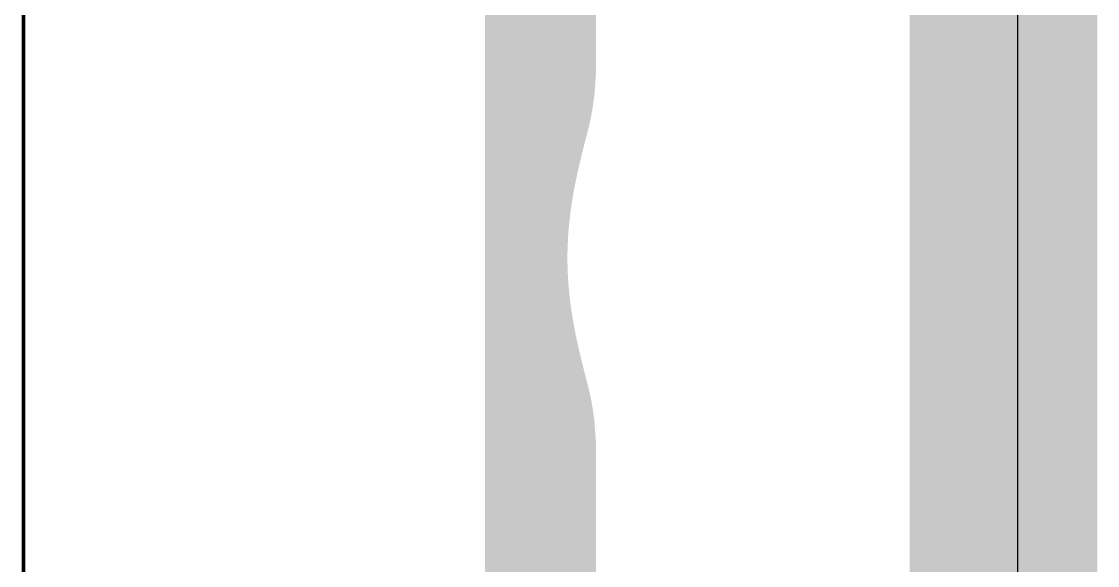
# Model space of a CAD drawing. Extents: x 0 to 53.3, y -0.3 to 28.3.
# Drawn here: x 48.903 to 51.816, y 7.042 to 8.514 of the extents above; entities that cross this region are included whole.
import ezdxf

# ---------------------------------------------------------------- set-up
doc = ezdxf.new("R2010")
doc.units = 0
for name, color, linetype in [('1', 12, 'CONTINUOUS'), ('16', 5, 'CONTINUOUS'), ('20', 4, 'CONTINUOUS'), ('51', 253, 'CONTINUOUS')]:
    doc.layers.add(name, color=color, linetype=linetype)

msp = doc.modelspace()

# ---------------------------------------------------------------- linework, layer by layer
at = {"layer": '1', "const_width": 0.508}
msp.add_lwpolyline([(51.562, 25.4), (51.562, 0)], dxfattribs=at)
at = {"layer": '16', "const_width": 0.508}
msp.add_lwpolyline([(51.562, 25.4), (51.562, 0)], dxfattribs=at)
at = {"layer": '20'}
msp.add_line((51.6, 3), (51.6, 22.49), dxfattribs=at)
at = {"layer": '51'}
for points, const_width in [([(48.9085, 11.824), (48.9085, 3.924)], 0.01), ([(50.359, 11.3042), (50.359, 8.4079)], 0.2), ([(50.2585, 9.004), (50.2585, 6.744)], 0.2), ([(50.359, 8.4079), (50.3586, 8.3808)], 0.2), ([(50.3586, 8.3808), (50.3549, 8.3271)], 0.2), ([(50.3549, 8.3271), (50.3508, 8.2964)], 0.2), ([(50.3508, 8.2964), (50.3493, 8.2878)], 0.2), ([(50.3442, 8.2622), (50.3422, 8.2539)], 0.2), ([(50.346, 8.2707), (50.3442, 8.2622)], 0.2), ([(50.3469, 8.2749), (50.346, 8.2707)], 0.2), ([(50.3493, 8.2878), (50.3469, 8.2749)], 0.2), ([(50.3366, 8.2315), (50.3352, 8.2262)], 0.2), ([(50.3372, 8.2342), (50.3366, 8.2315)], 0.2), ([(50.3379, 8.2368), (50.3372, 8.2342)], 0.2), ([(50.3392, 8.242), (50.3379, 8.2368)], 0.2), ([(50.3406, 8.2472), (50.3392, 8.242)], 0.2), ([(50.3412, 8.2497), (50.3406, 8.2472)], 0.2), ([(50.3422, 8.2539), (50.3412, 8.2497)], 0.2), ([(50.3288, 8.2009), (50.328, 8.198)], 0.2), ([(50.3295, 8.2038), (50.3288, 8.2009)], 0.2), ([(50.331, 8.2096), (50.3295, 8.2038)], 0.2), ([(50.3338, 8.2208), (50.331, 8.2096)], 0.2), ([(50.3352, 8.2262), (50.3338, 8.2208)], 0.2), ([(50.322, 8.1736), (50.3204, 8.1673)], 0.2), ([(50.3235, 8.1799), (50.322, 8.1736)], 0.2), ([(50.325, 8.186), (50.3235, 8.1799)], 0.2), ([(50.328, 8.198), (50.325, 8.186)], 0.2), ([(50.315, 8.1445), (50.3143, 8.1412)], 0.2), ([(50.3158, 8.1478), (50.315, 8.1445)], 0.2), ([(50.3173, 8.1544), (50.3158, 8.1478)], 0.2), ([(50.3189, 8.1609), (50.3173, 8.1544)], 0.2), ([(50.3197, 8.1641), (50.3189, 8.1609)], 0.2), ([(50.3204, 8.1673), (50.3197, 8.1641)], 0.2), ([(50.3082, 8.1138), (50.3067, 8.1067)], 0.2), ([(50.3097, 8.1207), (50.3082, 8.1138)], 0.2), ([(50.3105, 8.1242), (50.3097, 8.1207)], 0.2), ([(50.3112, 8.1276), (50.3105, 8.1242)], 0.2), ([(50.3127, 8.1344), (50.3112, 8.1276)], 0.2), ([(50.3143, 8.1412), (50.3127, 8.1344)], 0.2), ([(50.3025, 8.0852), (50.3011, 8.078)], 0.2), ([(50.3039, 8.0925), (50.3025, 8.0852)], 0.2), ([(50.3067, 8.1067), (50.3039, 8.0925)], 0.2), ([(50.2971, 8.0558), (50.2947, 8.0408)], 0.2), ([(50.2997, 8.0706), (50.2971, 8.0558)], 0.2), ([(50.3011, 8.078), (50.2997, 8.0706)], 0.2), ([(50.2935, 8.0332), (50.2924, 8.0256)], 0.2), ([(50.2947, 8.0408), (50.2935, 8.0332)], 0.2), ([(50.2893, 8.0025), (50.2884, 7.9948)], 0.2), ([(50.2913, 8.0179), (50.2893, 8.0025)], 0.2), ([(50.2924, 8.0256), (50.2913, 8.0179)], 0.2), ([(50.2859, 7.9714), (50.2852, 7.9636)], 0.2), ([(50.2879, 7.9909), (50.2859, 7.9714)], 0.2), ([(50.2884, 7.9948), (50.2879, 7.9909)], 0.2), ([(50.2834, 7.9401), (50.2829, 7.9323)], 0.2), ([(50.2837, 7.944), (50.2834, 7.9401)], 0.2), ([(50.2839, 7.9479), (50.2837, 7.944)], 0.2), ([(50.2845, 7.9557), (50.2839, 7.9479)], 0.2), ([(50.2852, 7.9636), (50.2845, 7.9557)], 0.2), ([(50.2825, 7.9244), (50.2816, 7.901)], 0.2), ([(50.2829, 7.9323), (50.2825, 7.9244)], 0.2), ([(50.2814, 7.8933), (50.2813, 7.8855)], 0.2), ([(50.2813, 7.8855), (50.2813, 7.8625)], 0.2), ([(50.2815, 7.8972), (50.2814, 7.8933)], 0.2), ([(50.2816, 7.901), (50.2815, 7.8972)], 0.2), ([(50.2813, 7.8625), (50.2814, 7.8547)], 0.2), ([(50.2814, 7.8547), (50.2815, 7.8508)], 0.2), ([(50.2815, 7.8508), (50.2816, 7.847)], 0.2), ([(50.2816, 7.847), (50.2825, 7.8236)], 0.2), ([(50.2825, 7.8236), (50.2829, 7.8157)], 0.2), ([(50.2829, 7.8157), (50.2834, 7.8079)], 0.2), ([(50.2834, 7.8079), (50.2837, 7.804)], 0.2), ([(50.2837, 7.804), (50.2839, 7.8001)], 0.2), ([(50.2839, 7.8001), (50.2845, 7.7923)], 0.2), ([(50.2845, 7.7923), (50.2852, 7.7844)], 0.2), ([(50.2852, 7.7844), (50.2859, 7.7766)], 0.2), ([(50.2859, 7.7766), (50.2879, 7.7571)], 0.2), ([(50.2879, 7.7571), (50.2884, 7.7532)], 0.2), ([(50.2884, 7.7532), (50.2893, 7.7455)], 0.2), ([(50.2893, 7.7455), (50.2913, 7.7301)], 0.2), ([(50.2913, 7.7301), (50.2924, 7.7224)], 0.2), ([(50.2924, 7.7224), (50.2935, 7.7148)], 0.2), ([(50.2935, 7.7148), (50.2947, 7.7072)], 0.2), ([(50.2947, 7.7072), (50.2971, 7.6922)], 0.2), ([(50.2971, 7.6922), (50.2997, 7.6774)], 0.2), ([(50.2997, 7.6774), (50.3011, 7.67)], 0.2), ([(50.3011, 7.67), (50.3025, 7.6628)], 0.2), ([(50.3025, 7.6628), (50.3039, 7.6555)], 0.2), ([(50.3039, 7.6555), (50.3067, 7.6413)], 0.2), ([(50.3067, 7.6413), (50.3082, 7.6342)], 0.2), ([(50.3082, 7.6342), (50.3097, 7.6273)], 0.2), ([(50.3097, 7.6273), (50.3105, 7.6238)], 0.2), ([(50.3105, 7.6238), (50.3112, 7.6204)], 0.2), ([(50.3112, 7.6204), (50.3127, 7.6136)], 0.2), ([(50.3127, 7.6136), (50.3143, 7.6068)], 0.2), ([(50.3143, 7.6068), (50.315, 7.6035)], 0.2), ([(50.315, 7.6035), (50.3158, 7.6002)], 0.2), ([(50.3158, 7.6002), (50.3173, 7.5936)], 0.2), ([(50.3173, 7.5936), (50.3189, 7.5871)], 0.2), ([(50.3189, 7.5871), (50.3197, 7.5839)], 0.2), ([(50.3197, 7.5839), (50.3204, 7.5807)], 0.2), ([(50.3204, 7.5807), (50.322, 7.5744)], 0.2), ([(50.322, 7.5744), (50.3235, 7.5681)], 0.2), ([(50.3235, 7.5681), (50.325, 7.562)], 0.2), ([(50.325, 7.562), (50.328, 7.55)], 0.2), ([(50.328, 7.55), (50.3288, 7.5471)], 0.2), ([(50.3288, 7.5471), (50.3295, 7.5442)], 0.2), ([(50.3295, 7.5442), (50.331, 7.5384)], 0.2), ([(50.331, 7.5384), (50.3338, 7.5272)], 0.2), ([(50.3338, 7.5272), (50.3352, 7.5218)], 0.2), ([(50.3352, 7.5218), (50.3366, 7.5165)], 0.2), ([(50.3366, 7.5165), (50.3372, 7.5138)], 0.2), ([(50.3372, 7.5138), (50.3379, 7.5112)], 0.2), ([(50.3379, 7.5112), (50.3392, 7.506)], 0.2), ([(50.3392, 7.506), (50.3406, 7.5008)], 0.2), ([(50.3406, 7.5008), (50.3412, 7.4983)], 0.2), ([(50.3412, 7.4983), (50.3422, 7.4941)], 0.2), ([(50.3422, 7.4941), (50.3442, 7.4858)], 0.2), ([(50.3442, 7.4858), (50.346, 7.4773)], 0.2), ([(50.346, 7.4773), (50.3469, 7.4731)], 0.2), ([(50.3469, 7.4731), (50.3493, 7.4602)], 0.2), ([(50.3493, 7.4602), (50.3508, 7.4516)], 0.2), ([(50.3508, 7.4516), (50.3549, 7.4209)], 0.2), ([(50.3549, 7.4209), (50.3586, 7.3672)], 0.2), ([(50.3586, 7.3672), (50.359, 7.3401)], 0.2), ([(50.359, 7.3401), (50.359, 6.1786)], 0.2)]:
    msp.add_lwpolyline(points, dxfattribs=dict(at, const_width=const_width))
at = {"layer": '51', "const_width": 0.1}
for points in [[(50.409, 8.4072, 1), (50.309, 8.4086)], [(50.4085, 8.3774, 1), (50.3087, 8.3842)], [(50.309, 8.4079, 1), (50.409, 8.4079)], [(50.4045, 8.3205, 1), (50.3053, 8.3337)], [(50.3086, 8.3815, 1), (50.4086, 8.3801)], [(50.4001, 8.2878, 1), (50.3015, 8.305)], [(50.3928, 8.2505, 1), (50.2956, 8.2739)], [(50.3949, 8.2603, 1), (50.2971, 8.2811)], [(50.3958, 8.2644, 1), (50.298, 8.2854)], [(50.3985, 8.2787, 1), (50.3001, 8.2969)], [(50.305, 8.3305, 1), (50.4048, 8.3237)], [(50.3849, 8.2187, 1), (50.2883, 8.2443)], [(50.386, 8.2234, 1), (50.2884, 8.245)], [(50.3862, 8.2238, 1), (50.2896, 8.2498)], [(50.3877, 8.2299, 1), (50.2907, 8.2541)], [(50.3889, 8.2342, 1), (50.2923, 8.2602)], [(50.3898, 8.238, 1), (50.2926, 8.2614)], [(50.3908, 8.2423, 1), (50.2936, 8.2655)], [(50.2971, 8.2812, 1), (50.3949, 8.2602)], [(50.2977, 8.284, 1), (50.3961, 8.2658)], [(50.3, 8.2964, 1), (50.3986, 8.2792)], [(50.3012, 8.303, 1), (50.4004, 8.2898)], [(50.377, 8.1876, 1), (50.2806, 8.2142)], [(50.3781, 8.1921, 1), (50.2809, 8.2155)], [(50.3794, 8.1971, 1), (50.2826, 8.2221)], [(50.3823, 8.2087, 1), (50.2853, 8.2329)], [(50.3836, 8.2137, 1), (50.2868, 8.2387)], [(50.2909, 8.255, 1), (50.3875, 8.229)], [(50.292, 8.2589, 1), (50.3892, 8.2355)], [(50.2926, 8.2613, 1), (50.3898, 8.2381)], [(50.2936, 8.2656, 1), (50.3908, 8.2422)], [(50.2953, 8.2726, 1), (50.3931, 8.2518)], [(50.3705, 8.1613, 1), (50.2735, 8.1859)], [(50.3721, 8.1683, 1), (50.2749, 8.1915)], [(50.3736, 8.1741, 1), (50.2764, 8.1979)], [(50.3765, 8.1859, 1), (50.2795, 8.2101)], [(50.2825, 8.2217, 1), (50.3795, 8.1975)], [(50.2854, 8.2333, 1), (50.3822, 8.2083)], [(50.2869, 8.239, 1), (50.3835, 8.2134)], [(50.2878, 8.2423, 1), (50.3854, 8.2207)], [(50.2889, 8.2472, 1), (50.3855, 8.2212)], [(50.2894, 8.2489, 1), (50.3864, 8.2247)], [(50.3639, 8.1341, 1), (50.2661, 8.1549)], [(50.3644, 8.136, 1), (50.2672, 8.1596)], [(50.3661, 8.1433, 1), (50.2685, 8.1655)], [(50.3675, 8.1489, 1), (50.2703, 8.1729)], [(50.3682, 8.152, 1), (50.2712, 8.1762)], [(50.3692, 8.1566, 1), (50.2716, 8.178)], [(50.2765, 8.1981, 1), (50.3735, 8.1739)], [(50.2798, 8.2113, 1), (50.3762, 8.1847)], [(50.2802, 8.2126, 1), (50.3774, 8.1892)], [(50.2811, 8.2163, 1), (50.3779, 8.1913)], [(50.3571, 8.1035, 1), (50.2593, 8.1241)], [(50.3586, 8.1101, 1), (50.2608, 8.1313)], [(50.3592, 8.1131, 1), (50.2618, 8.1353)], [(50.3602, 8.1175, 1), (50.2622, 8.1377)], [(50.3615, 8.1236, 1), (50.2639, 8.1452)], [(50.363, 8.1297, 1), (50.2656, 8.1527)], [(50.2687, 8.1664, 1), (50.3659, 8.1424)], [(50.2704, 8.173, 1), (50.3674, 8.1488)], [(50.2709, 8.1748, 1), (50.3685, 8.1534)], [(50.2719, 8.1796, 1), (50.3689, 8.155)], [(50.2734, 8.1852, 1), (50.3706, 8.162)], [(50.2749, 8.1918, 1), (50.3721, 8.168)], [(50.3516, 8.0757, 1), (50.2534, 8.0947)], [(50.353, 8.0831, 1), (50.2548, 8.1019)], [(50.3558, 8.097, 1), (50.2576, 8.1164)], [(50.2615, 8.1343, 1), (50.3595, 8.1141)], [(50.2624, 8.1384, 1), (50.36, 8.1168)], [(50.264, 8.1459, 1), (50.3614, 8.1229)], [(50.2654, 8.1516, 1), (50.3632, 8.1308)], [(50.2664, 8.1563, 1), (50.3636, 8.1327)], [(50.267, 8.1589, 1), (50.3646, 8.1367)], [(50.3465, 8.0479, 1), (50.2477, 8.0637)], [(50.3489, 8.0619, 1), (50.2505, 8.0793)], [(50.3502, 8.0687, 1), (50.252, 8.0873)], [(50.2578, 8.117, 1), (50.3556, 8.0964)], [(50.2593, 8.1244, 1), (50.3571, 8.1032)], [(50.261, 8.1318, 1), (50.3584, 8.1096)], [(50.343, 8.026, 1), (50.244, 8.0404)], [(50.3441, 8.033, 1), (50.2453, 8.0486)], [(50.2506, 8.0799, 1), (50.3488, 8.0613)], [(50.252, 8.0875, 1), (50.3502, 8.0685)], [(50.2534, 8.0946, 1), (50.3516, 8.0758)], [(50.2548, 8.1022, 1), (50.353, 8.0828)], [(50.339, 7.9967, 1), (50.2396, 8.0083)], [(50.3409, 8.0115, 1), (50.2417, 8.0243)], [(50.3419, 8.0185, 1), (50.2429, 8.0327)], [(50.2453, 8.0487, 1), (50.3441, 8.0329)], [(50.2479, 8.0645, 1), (50.3463, 8.0471)], [(50.3357, 7.9669, 1), (50.2361, 7.9759)], [(50.3376, 7.9858, 1), (50.2382, 7.996)], [(50.338, 7.9884, 1), (50.2388, 8.0012)], [(50.2418, 8.025, 1), (50.3408, 8.0108)], [(50.2429, 8.0328, 1), (50.3419, 8.0184)], [(50.2441, 8.041, 1), (50.3429, 8.0254)], [(50.3333, 7.9369, 1), (50.2335, 7.9433)], [(50.3336, 7.9402, 1), (50.2338, 7.9478)], [(50.3338, 7.9453, 1), (50.234, 7.9505)], [(50.3344, 7.9519, 1), (50.2346, 7.9595)], [(50.335, 7.9592, 1), (50.2354, 7.968)], [(50.2383, 7.9973, 1), (50.3375, 7.9845)], [(50.2387, 8.0006, 1), (50.3381, 7.989)], [(50.2397, 8.0089, 1), (50.3389, 7.9961)], [(50.3325, 7.9225, 1), (50.2325, 7.9263)], [(50.3328, 7.9298, 1), (50.233, 7.9348)], [(50.2347, 7.9601, 1), (50.3343, 7.9513)], [(50.2354, 7.9681, 1), (50.335, 7.9591)], [(50.2362, 7.9765, 1), (50.3356, 7.9663)], [(50.3313, 7.8855, 1), (50.2313, 7.8855)], [(50.3314, 7.8927, 1), (50.2314, 7.8939)], [(50.3315, 7.8959, 1), (50.2315, 7.8985)], [(50.3316, 7.8997, 1), (50.2316, 7.9023)], [(50.233, 7.9355, 1), (50.3328, 7.9291)], [(50.2335, 7.9439, 1), (50.3333, 7.9363)], [(50.2338, 7.9466, 1), (50.3336, 7.9414)], [(50.234, 7.9517, 1), (50.3338, 7.9441)], [(50.3313, 7.8631, 1), (50.2313, 7.8619)], [(50.3314, 7.856, 1), (50.2314, 7.8534)], [(50.2316, 7.9029, 1), (50.3316, 7.8991)], [(50.2326, 7.9269, 1), (50.3324, 7.9219)], [(50.2313, 7.8861, 1), (50.3313, 7.8849)], [(50.2314, 7.8946, 1), (50.3314, 7.892)], [(50.3315, 7.8521, 1), (50.2315, 7.8495)], [(50.2315, 7.8985, 1), (50.3315, 7.8959)], [(50.3316, 7.8489, 1), (50.2316, 7.8451)], [(50.3324, 7.8261, 1), (50.2326, 7.8211)], [(50.2313, 7.8625, 1), (50.3313, 7.8625)], [(50.2314, 7.8541, 1), (50.3314, 7.8553)], [(50.2315, 7.8495, 1), (50.3315, 7.8521)], [(50.2316, 7.8457, 1), (50.3316, 7.8483)], [(50.3328, 7.8189, 1), (50.233, 7.8125)], [(50.3333, 7.8117, 1), (50.2335, 7.8041)], [(50.3336, 7.8066, 1), (50.2338, 7.8014)], [(50.3338, 7.8039, 1), (50.234, 7.7963)], [(50.2325, 7.8217, 1), (50.3325, 7.8255)], [(50.233, 7.8132, 1), (50.3328, 7.8182)], [(50.3343, 7.7967, 1), (50.2347, 7.7879)], [(50.335, 7.7889, 1), (50.2354, 7.7799)], [(50.3356, 7.7817, 1), (50.2362, 7.7715)], [(50.2335, 7.8047, 1), (50.3333, 7.8111)], [(50.2338, 7.8002, 1), (50.3336, 7.8078)], [(50.234, 7.7975, 1), (50.3338, 7.8027)], [(50.2346, 7.7885, 1), (50.3344, 7.7961)], [(50.2354, 7.78, 1), (50.335, 7.7888)], [(50.3375, 7.7635, 1), (50.2383, 7.7507)], [(50.3381, 7.759, 1), (50.2387, 7.7474)], [(50.3389, 7.7519, 1), (50.2397, 7.7391)], [(50.2361, 7.7721, 1), (50.3357, 7.7811)], [(50.2382, 7.752, 1), (50.3376, 7.7622)], [(50.2388, 7.7468, 1), (50.338, 7.7596)], [(50.3408, 7.7372, 1), (50.2418, 7.723)], [(50.3419, 7.7296, 1), (50.2429, 7.7152)], [(50.3429, 7.7226, 1), (50.2441, 7.707)], [(50.3441, 7.7151, 1), (50.2453, 7.6993)], [(50.2396, 7.7397, 1), (50.339, 7.7513)], [(50.2417, 7.7237, 1), (50.3409, 7.7365)], [(50.2429, 7.7153, 1), (50.3419, 7.7295)], [(50.3463, 7.7009, 1), (50.2479, 7.6835)], [(50.3488, 7.6867, 1), (50.2506, 7.6681)], [(50.244, 7.7076, 1), (50.343, 7.722)], [(50.2453, 7.6994, 1), (50.3441, 7.715)], [(50.2477, 7.6843, 1), (50.3465, 7.7001)], [(50.3502, 7.6795, 1), (50.252, 7.6605)], [(50.3516, 7.6722, 1), (50.2534, 7.6534)], [(50.353, 7.6652, 1), (50.2548, 7.6458)], [(50.2505, 7.6687, 1), (50.3489, 7.6861)], [(50.252, 7.6607, 1), (50.3502, 7.6793)], [(50.2534, 7.6533, 1), (50.3516, 7.6723)], [(50.3556, 7.6516, 1), (50.2578, 7.631)], [(50.3571, 7.6448, 1), (50.2593, 7.6236)], [(50.3584, 7.6384, 1), (50.261, 7.6162)], [(50.3595, 7.6339, 1), (50.2615, 7.6137)], [(50.36, 7.6312, 1), (50.2624, 7.6096)], [(50.2548, 7.6461, 1), (50.353, 7.6649)], [(50.2576, 7.6316, 1), (50.3558, 7.651)], [(50.2593, 7.6239, 1), (50.3571, 7.6445)], [(50.3614, 7.6251, 1), (50.264, 7.6021)], [(50.3632, 7.6172, 1), (50.2654, 7.5964)], [(50.3636, 7.6153, 1), (50.2664, 7.5917)], [(50.3646, 7.6113, 1), (50.267, 7.5891)], [(50.3659, 7.6056, 1), (50.2687, 7.5816)], [(50.2608, 7.6167, 1), (50.3586, 7.6379)], [(50.2618, 7.6127, 1), (50.3592, 7.6349)], [(50.2622, 7.6103, 1), (50.3602, 7.6305)], [(50.2639, 7.6028, 1), (50.3615, 7.6244)], [(50.2656, 7.5953, 1), (50.363, 7.6183)], [(50.2661, 7.5931, 1), (50.3639, 7.6139)], [(50.2672, 7.5884, 1), (50.3644, 7.612)], [(50.3674, 7.5992, 1), (50.2704, 7.575)], [(50.3685, 7.5946, 1), (50.2709, 7.5732)], [(50.3689, 7.593, 1), (50.2719, 7.5684)], [(50.3706, 7.586, 1), (50.2734, 7.5628)], [(50.3721, 7.58, 1), (50.2749, 7.5562)], [(50.3735, 7.5741, 1), (50.2765, 7.5499)], [(50.2685, 7.5825, 1), (50.3661, 7.6047)], [(50.2703, 7.5751, 1), (50.3675, 7.5991)], [(50.2712, 7.5718, 1), (50.3682, 7.596)], [(50.2716, 7.57, 1), (50.3692, 7.5914)], [(50.2735, 7.5621, 1), (50.3705, 7.5867)], [(50.3762, 7.5633, 1), (50.2798, 7.5367)], [(50.3774, 7.5588, 1), (50.2802, 7.5354)], [(50.3779, 7.5567, 1), (50.2811, 7.5317)], [(50.3795, 7.5505, 1), (50.2825, 7.5263)], [(50.2749, 7.5565, 1), (50.3721, 7.5797)], [(50.2764, 7.5501, 1), (50.3736, 7.5739)], [(50.2795, 7.5379, 1), (50.3765, 7.5621)], [(50.2806, 7.5338, 1), (50.377, 7.5604)], [(50.2809, 7.5325, 1), (50.3781, 7.5559)], [(50.3822, 7.5397, 1), (50.2854, 7.5147)], [(50.3835, 7.5346, 1), (50.2869, 7.509)], [(50.3854, 7.5273, 1), (50.2878, 7.5057)], [(50.3855, 7.5268, 1), (50.2889, 7.5008)], [(50.3864, 7.5233, 1), (50.2894, 7.4991)], [(50.3875, 7.519, 1), (50.2909, 7.493)], [(50.2826, 7.5259, 1), (50.3794, 7.5509)], [(50.2853, 7.5151, 1), (50.3823, 7.5393)], [(50.2868, 7.5093, 1), (50.3836, 7.5343)], [(50.2883, 7.5037, 1), (50.3849, 7.5293)], [(50.2884, 7.503, 1), (50.386, 7.5246)], [(50.2896, 7.4982, 1), (50.3862, 7.5242)], [(50.3892, 7.5125, 1), (50.292, 7.4891)], [(50.3898, 7.5099, 1), (50.2926, 7.4867)], [(50.3908, 7.5058, 1), (50.2936, 7.4824)], [(50.3931, 7.4962, 1), (50.2953, 7.4754)], [(50.3949, 7.4878, 1), (50.2971, 7.4668)], [(50.3961, 7.4822, 1), (50.2977, 7.464)], [(50.2907, 7.4939, 1), (50.3877, 7.5181)], [(50.2923, 7.4878, 1), (50.3889, 7.5138)], [(50.2926, 7.4866, 1), (50.3898, 7.51)], [(50.2936, 7.4825, 1), (50.3908, 7.5057)], [(50.2956, 7.4741, 1), (50.3928, 7.4975)], [(50.3986, 7.4688, 1), (50.3, 7.4516)], [(50.4004, 7.4582, 1), (50.3012, 7.445)], [(50.2971, 7.4669, 1), (50.3949, 7.4877)], [(50.298, 7.4626, 1), (50.3958, 7.4836)], [(50.3001, 7.4511, 1), (50.3985, 7.4693)], [(50.4048, 7.4243, 1), (50.305, 7.4175)], [(50.3015, 7.443, 1), (50.4001, 7.4602)], [(50.3053, 7.4143, 1), (50.4045, 7.4275)], [(50.4086, 7.3679, 1), (50.3086, 7.3665)], [(50.409, 7.3401, 1), (50.309, 7.3401)], [(50.3087, 7.3638, 1), (50.4085, 7.3706)], [(50.309, 7.3394, 1), (50.409, 7.3408)]]:
    msp.add_lwpolyline(points, format="xyb", dxfattribs=at)

doc.saveas('drawing.dxf')
